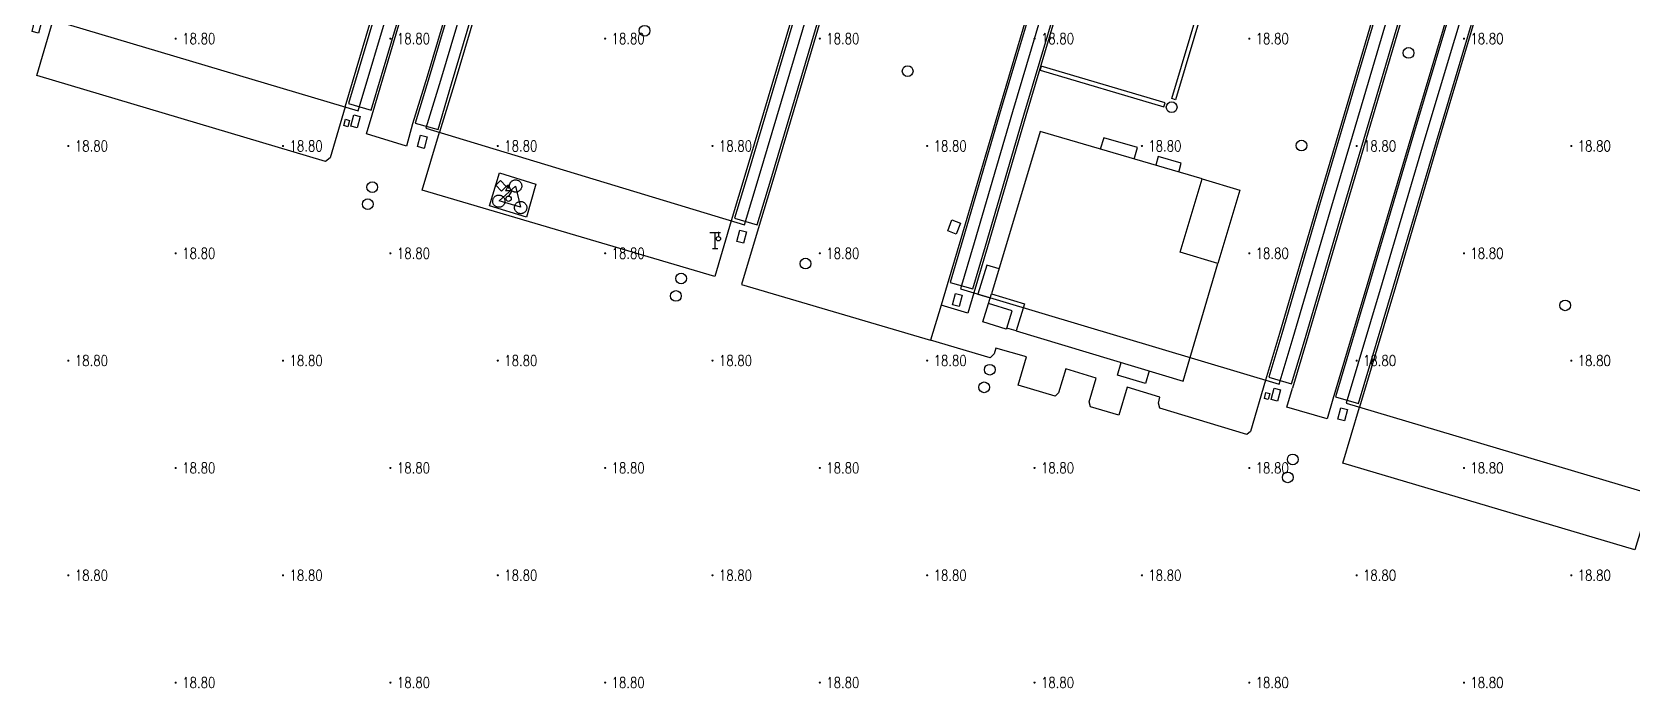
# Model space of a CAD drawing. Extents: x 404846 to 408477, y 3390929 to 3392894.
# Drawn here: x 406698 to 406847.1, y 3391493.9 to 3391555 of the extents above; entities that cross this region are included whole.
import ezdxf
from ezdxf.enums import TextEntityAlignment as Align

# ---------------------------------------------------------------- set-up
doc = ezdxf.new("R2010")
doc.units = 0
doc.header["$LTSCALE"] = 0.5
doc.header["$PDSIZE"] = 0.2
doc.layers.get('0').update_dxf_attribs({"linetype": 'CONTINUOUS'})
for name, color, linetype in [('3221', 6, 'CONTINUOUS'), ('DLDW', 11, 'CONTINUOUS'), ('DLSS', 4, 'CONTINUOUS'), ('DMTZ', 3, 'CONTINUOUS'), ('FZTZ', 7, 'CONTINUOUS'), ('GCD', 1, 'CONTINUOUS'), ('GXYZ', 2, 'CONTINUOUS'), ('JMD', 6, 'CONTINUOUS'), ('SXSS', 5, 'CONTINUOUS'), ('ZBTZ', 3, 'CONTINUOUS')]:
    doc.layers.add(name, color=color, linetype=linetype)
doc.styles.add('HZ', font='rs.shx', dxfattribs={"width": 0.8, "bigfont": 'hztxt.shx'})
doc.linetypes.add('10422', pattern='A,0.75,[150,AAA.SHX,S=0.5,R=0,X=0,Y=0.5],1.5,[177,AAA.SHX,S=1,R=0,X=0,Y=0.4],0.75', length=3)
doc.linetypes.add('1161', pattern='A,0,[149,AAA.SHX,S=0.15,R=0,X=0,Y=0],-1.6', length=1.6)

# ---------------------------------------------------------------- blocks, each defined once
blk = doc.blocks.new('gc063')
for p, q in [((-1, 3), (1, 3)), ((0, 0), (0, 3)), ((0.6, 3), (0.6, 2.2)), ((-0.5, 0), (0.5, 0))]:
    blk.add_line(p, q)
blk.add_circle((0.6, 1.8), 0.4)
blk.add_point((0.6, 3))
blk.add_point((0.6, 3))
blk = doc.blocks.new('GC200')
at = {"linetype": 'Continuous', "const_width": 0.2, "flags": 128}
blk.add_lwpolyline([(-0.1, 0, 1), (0.1, 0, 1)], format="xyb", close=True, dxfattribs=at)
blk = doc.blocks.new('gc188')
blk.add_circle((0, 0), 1)
blk = doc.blocks.new('gc132')
at = {"linetype": 'Continuous'}
for points in [[(0, 2.5), (-0.58, 1.5)], [(0.58, 1.5), (-0.58, 1.5)], [(0, 2.5), (-0.52, 2.2)], [(0, 2.5), (0, 1.9)], [(0.58, 1.5), (0, 0.5)]]:
    blk.add_lwpolyline(points, dxfattribs=at)
blk.add_circle((0, 0), 0.5, dxfattribs=at)

msp = doc.modelspace()

# ---------------------------------------------------------------- linework, layer by layer
at = {"layer": '3221', "color": 6}
for points in [[(406768.635, 3391660.584, 18.567), (406763.137, 3391642.026, 18.543), (406758.376, 3391625.947, 18.523), (406753.233, 3391608.557, 18.503), (406749.268, 3391595.147, 18.483), (406745.831, 3391583.583, 18.492), (406743.086, 3391574.286, 18.509), (406740.484, 3391565.524, 18.492), (406736.012, 3391550.474, 18.69), (406734.669, 3391546.05, 18.739), (406764.331, 3391537.044, 18.739), (406765.701, 3391541.556, 18.69), (406770.201, 3391556.696, 18.492), (406772.81, 3391565.484, 18.509), (406775.555, 3391574.778, 18.492), (406778.989, 3391586.336, 18.483), (406782.961, 3391599.766, 18.503), (406788.102, 3391617.151, 18.523), (406792.861, 3391633.222, 18.543), (406798.358, 3391651.778, 18.567)], [(406819.644, 3391649.903, 18.778), (406812.385, 3391625.449, 18.508), (406806.543, 3391605.761, 18.518), (406801.189, 3391587.628, 18.551), (406796.939, 3391573.348, 18.543), (406792.335, 3391557.763, 18.56), (406789.312, 3391547.561, 18.542), (406785.729, 3391535.351, 18.604), (406784.448, 3391531.068, 18.574), (406814.149, 3391522.187, 18.574), (406815.452, 3391526.545, 18.604), (406819.047, 3391538.793, 18.542), (406822.061, 3391548.969, 18.56), (406826.66, 3391564.535, 18.543), (406830.911, 3391578.818, 18.551), (406836.268, 3391596.963, 18.518), (406842.104, 3391616.629, 18.508), (406849.362, 3391641.082, 18.778)], [(406855.836, 3391640.042, 19.036), (406850.236, 3391621.193, 18.873), (406848.582, 3391615.626, 18.761), (406843.919, 3391599.899, 18.49), (406839.885, 3391586.152, 18.339), (406836.469, 3391574.555, 18.269), (406831.799, 3391558.769, 18.308), (406827.73, 3391545.118, 18.337), (406823.729, 3391531.629, 18.406), (406820.39, 3391520.417, 18.543), (406850.102, 3391511.571, 18.543), (406853.444, 3391522.797, 18.406), (406857.445, 3391536.282, 18.337), (406861.517, 3391549.945, 18.308), (406866.201, 3391565.778, 18.269), (406869.627, 3391577.408, 18.339), (406873.653, 3391591.13, 18.49), (406878.3, 3391606.805, 18.761), (406879.952, 3391612.363, 18.873), (406885.552, 3391631.213, 19.036)], [(406698.651, 3391556.506, 18.81), (406728.363, 3391547.664, 18.81), (406731.359, 3391557.73, 18.81)]]:
    msp.add_polyline3d(points, dxfattribs=at)
at = {"layer": 'DLDW', "linetype": 'Continuous', "elevation": 18.919, "flags": 128}
msp.add_lwpolyline([(406741.487, 3391539.275), (406743.007, 3391540.628), (406743.489, 3391538.678), (406741.487, 3391539.275)], close=True, dxfattribs=at)
at = {"layer": 'DMTZ', "linetype": '10422', "elevation": 19.363, "flags": 128}
for points in [[(406743.34, 3391541.125), (406743.38, 3391541.095), (406743.418, 3391541.062), (406743.452, 3391541.026), (406743.483, 3391540.987), (406743.51, 3391540.945), (406743.534, 3391540.901), (406743.553, 3391540.855), (406743.569, 3391540.808), (406743.581, 3391540.76), (406743.588, 3391540.71), (406743.591, 3391540.661), (406743.589, 3391540.611), (406743.583, 3391540.561), (406743.573, 3391540.512), (406743.559, 3391540.465), (406743.541, 3391540.418), (406743.518, 3391540.374), (406743.492, 3391540.331), (406743.462, 3391540.292), (406743.429, 3391540.254), (406743.393, 3391540.22), (406743.354, 3391540.189), (406743.312, 3391540.162), (406743.268, 3391540.138), (406743.222, 3391540.118), (406743.175, 3391540.103), (406743.127, 3391540.091), (406743.077, 3391540.084), (406743.028, 3391540.081), (406742.978, 3391540.083), (406742.928, 3391540.088), (406742.88, 3391540.099), (406742.832, 3391540.113), (406742.785, 3391540.131), (406742.741, 3391540.154), (406742.699, 3391540.18), (406742.659, 3391540.21), (406742.621, 3391540.243), (406742.587, 3391540.279), (406742.556, 3391540.318), (406742.529, 3391540.36), (406742.505, 3391540.404), (406742.485, 3391540.449), (406742.47, 3391540.497), (406742.458, 3391540.545), (406742.451, 3391540.594), (406742.448, 3391540.644), (406742.45, 3391540.694), (406742.456, 3391540.744), (406742.466, 3391540.792), (406742.48, 3391540.84), (406742.498, 3391540.886), (406742.521, 3391540.931), (406742.547, 3391540.973), (406742.577, 3391541.013), (406742.61, 3391541.05), (406742.646, 3391541.085), (406742.685, 3391541.116), (406742.727, 3391541.143), (406742.771, 3391541.167), (406742.816, 3391541.186), (406742.864, 3391541.202), (406742.912, 3391541.213), (406742.962, 3391541.221), (406743.011, 3391541.224), (406743.061, 3391541.222), (406743.111, 3391541.216), (406743.159, 3391541.206), (406743.207, 3391541.192), (406743.253, 3391541.174), (406743.298, 3391541.151), (406743.34, 3391541.125)], [(406741.775, 3391539.706), (406741.815, 3391539.676), (406741.853, 3391539.643), (406741.887, 3391539.607), (406741.918, 3391539.568), (406741.945, 3391539.526), (406741.969, 3391539.482), (406741.988, 3391539.437), (406742.004, 3391539.389), (406742.016, 3391539.341), (406742.023, 3391539.291), (406742.026, 3391539.242), (406742.024, 3391539.192), (406742.018, 3391539.142), (406742.008, 3391539.094), (406741.994, 3391539.046), (406741.976, 3391539), (406741.953, 3391538.955), (406741.927, 3391538.913), (406741.897, 3391538.873), (406741.864, 3391538.835), (406741.828, 3391538.801), (406741.789, 3391538.77), (406741.747, 3391538.743), (406741.703, 3391538.719), (406741.658, 3391538.7), (406741.61, 3391538.684), (406741.562, 3391538.672), (406741.512, 3391538.665), (406741.463, 3391538.662), (406741.413, 3391538.664), (406741.363, 3391538.67), (406741.315, 3391538.68), (406741.267, 3391538.694), (406741.221, 3391538.712), (406741.176, 3391538.735), (406741.134, 3391538.761), (406741.094, 3391538.791), (406741.056, 3391538.824), (406741.022, 3391538.86), (406740.991, 3391538.899), (406740.964, 3391538.941), (406740.94, 3391538.985), (406740.921, 3391539.03), (406740.905, 3391539.078), (406740.893, 3391539.126), (406740.886, 3391539.176), (406740.883, 3391539.225), (406740.885, 3391539.275), (406740.891, 3391539.325), (406740.901, 3391539.373), (406740.915, 3391539.421), (406740.933, 3391539.467), (406740.956, 3391539.512), (406740.982, 3391539.554), (406741.012, 3391539.594), (406741.045, 3391539.632), (406741.081, 3391539.666), (406741.12, 3391539.697), (406741.162, 3391539.724), (406741.206, 3391539.748), (406741.251, 3391539.767), (406741.299, 3391539.783), (406741.347, 3391539.795), (406741.397, 3391539.802), (406741.446, 3391539.805), (406741.496, 3391539.803), (406741.546, 3391539.797), (406741.594, 3391539.787), (406741.642, 3391539.773), (406741.689, 3391539.755), (406741.733, 3391539.732), (406741.775, 3391539.706)], [(406743.81, 3391539.11), (406743.85, 3391539.08), (406743.888, 3391539.047), (406743.922, 3391539.011), (406743.953, 3391538.972), (406743.98, 3391538.93), (406744.004, 3391538.886), (406744.023, 3391538.84), (406744.039, 3391538.793), (406744.051, 3391538.744), (406744.058, 3391538.695), (406744.061, 3391538.645), (406744.059, 3391538.596), (406744.053, 3391538.546), (406744.043, 3391538.497), (406744.029, 3391538.45), (406744.011, 3391538.403), (406743.988, 3391538.359), (406743.962, 3391538.316), (406743.932, 3391538.276), (406743.899, 3391538.239), (406743.863, 3391538.205), (406743.824, 3391538.174), (406743.782, 3391538.147), (406743.738, 3391538.123), (406743.693, 3391538.103), (406743.645, 3391538.088), (406743.597, 3391538.076), (406743.547, 3391538.069), (406743.498, 3391538.066), (406743.448, 3391538.067), (406743.398, 3391538.073), (406743.35, 3391538.083), (406743.302, 3391538.098), (406743.256, 3391538.116), (406743.211, 3391538.138), (406743.169, 3391538.165), (406743.129, 3391538.194), (406743.091, 3391538.228), (406743.057, 3391538.264), (406743.026, 3391538.303), (406742.999, 3391538.345), (406742.975, 3391538.388), (406742.956, 3391538.434), (406742.94, 3391538.481), (406742.928, 3391538.53), (406742.921, 3391538.579), (406742.918, 3391538.629), (406742.92, 3391538.679), (406742.926, 3391538.728), (406742.936, 3391538.777), (406742.95, 3391538.825), (406742.968, 3391538.871), (406742.991, 3391538.916), (406743.017, 3391538.958), (406743.047, 3391538.998), (406743.08, 3391539.035), (406743.116, 3391539.069), (406743.155, 3391539.1), (406743.197, 3391539.128), (406743.241, 3391539.151), (406743.286, 3391539.171), (406743.334, 3391539.187), (406743.382, 3391539.198), (406743.432, 3391539.205), (406743.481, 3391539.208), (406743.531, 3391539.207), (406743.581, 3391539.201), (406743.629, 3391539.191), (406743.677, 3391539.177), (406743.723, 3391539.158), (406743.768, 3391539.136), (406743.81, 3391539.11)]]:
    msp.add_lwpolyline(points, close=True, dxfattribs=at)
at = {"layer": 'FZTZ', "linetype": 'Continuous', "flags": 128}
for points, elevation in [([(406697.97, 3391555.046), (406698.247, 3391556.105), (406698.851, 3391555.947), (406698.574, 3391554.888), (406697.97, 3391555.046)], 19.601), ([(406727.006, 3391546.278), (406727.171, 3391546.868), (406727.558, 3391546.76), (406727.393, 3391546.17), (406727.006, 3391546.278)], 19.964), ([(406727.665, 3391546.228), (406727.942, 3391547.286), (406728.546, 3391547.128), (406728.269, 3391546.069), (406727.665, 3391546.228)], 19.581), ([(406733.886, 3391544.316), (406734.164, 3391545.374), (406734.768, 3391545.216), (406734.491, 3391544.157), (406733.886, 3391544.316)], 19.343), ([(406741.69, 3391540.18), (406741.163, 3391540.731), (406741.617, 3391541.166), (406742.145, 3391540.615), (406741.69, 3391540.18)], 20.932), ([(406763.641, 3391535.484), (406763.918, 3391536.542), (406764.523, 3391536.384), (406764.245, 3391535.325), (406763.641, 3391535.484)], 19.278), ([(406783.277, 3391536.467), (406783.659, 3391537.482), (406784.446, 3391537.186), (406784.064, 3391536.171), (406783.277, 3391536.467)], 20.378), ([(406783.727, 3391529.575), (406784.005, 3391530.634), (406784.609, 3391530.476), (406784.332, 3391529.417), (406783.727, 3391529.575)], 19.266), ([(406812.764, 3391520.857), (406812.919, 3391521.418), (406813.288, 3391521.316), (406813.133, 3391520.755), (406812.764, 3391520.857)], 19.88), ([(406813.401, 3391520.767), (406813.678, 3391521.825), (406814.283, 3391521.667), (406814.005, 3391520.608), (406813.401, 3391520.767)], 19.391), ([(406819.625, 3391518.929), (406819.903, 3391519.987), (406820.507, 3391519.829), (406820.23, 3391518.77), (406819.625, 3391518.929)], 19.424)]:
    msp.add_lwpolyline(points, close=True, dxfattribs=dict(at, elevation=elevation))
at = {"layer": 'JMD', "linetype": 'Continuous', "flags": 128}
for points, elevation in [([(406806.98, 3391541.313), (406791.869, 3391545.717), (406787.351, 3391530.595), (406790.434, 3391529.662), (406789.647, 3391527.14), (406805.213, 3391522.474), (406808.429, 3391533.429)], 33.568), ([(406800.631, 3391543.164), (406800.943, 3391544.235), (406797.798, 3391545.151), (406797.486, 3391544.08)], 23.309), ([(406804.791, 3391541.951), (406805.028, 3391542.765), (406802.882, 3391543.39), (406802.645, 3391542.577)], 30.857), ([(406788.053, 3391532.942), (406786.901, 3391533.286), (406786.086, 3391530.558), (406787.233, 3391530.215)], 23.396), ([(406789.647, 3391527.14), (406788.765, 3391527.416), (406789.268, 3391529.03), (406787.077, 3391529.714), (406787.351, 3391530.595)], 31.679), ([(406788.765, 3391527.416), (406788.73, 3391527.304), (406786.538, 3391527.988), (406787.077, 3391529.714)], 27.429), ([(406802.044, 3391523.424), (406801.69, 3391522.244), (406799.082, 3391523.026), (406799.435, 3391524.206)], 23.489)]:
    msp.add_lwpolyline(points, dxfattribs=dict(at, elevation=elevation))
at = {"layer": 'JMD', "linetype": 'Continuous', "elevation": 35.985, "flags": 128}
msp.add_lwpolyline([(406810.492, 3391540.252), (406808.429, 3391533.429), (406804.917, 3391534.491), (406806.98, 3391541.313), (406810.492, 3391540.252)], close=True, dxfattribs=at)
at = {"layer": 'SXSS', "linetype": 'Continuous', "elevation": 18.597, "flags": 128}
msp.add_lwpolyline([(406832.024, 3391641.583), (406829.645, 3391633.584), (406823.823, 3391613.903), (406816.246, 3391588.423), (406808.8, 3391563.164), (406804.5, 3391548.69), (406804.157, 3391548.792), (406808.456, 3391563.266), (406815.902, 3391588.525), (406823.479, 3391614.005), (406829.301, 3391633.686), (406831.681, 3391641.685)], dxfattribs=at)
at = {"layer": 'SXSS', "linetype": 'Continuous', "elevation": 18.552, "flags": 128}
msp.add_lwpolyline([(406803.528, 3391548.392), (406791.986, 3391551.817), (406791.875, 3391551.445), (406803.417, 3391548.019), (406803.528, 3391548.392)], close=True, dxfattribs=at)
at = {"layer": 'ZBTZ', "linetype": '1161', "flags": 128}
for points, elevation in [([(406727.139, 3391548.029), (406730.134, 3391558.094), (406734.586, 3391573.087), (406738.116, 3391585.027), (406742.463, 3391599.661), (406748.622, 3391620.405), (406755.618, 3391644.074), (406761.032, 3391662.368), (406763.243, 3391669.937), (406768.805, 3391688.733), (406771.874, 3391698.994), (406774.69, 3391708.606), (406777.02, 3391716.389), (406779.675, 3391725.331), (406783.625, 3391738.718), (406787.997, 3391753.458), (406792.729, 3391769.382), (406796.484, 3391782.122), (406800.336, 3391795.044), (406804.642, 3391809.655), (406811.975, 3391834.352)], 18.834), ([(406812.187, 3391834.289), (406804.853, 3391809.592), (406800.548, 3391794.981), (406796.696, 3391782.059), (406792.941, 3391769.319), (406788.208, 3391753.395), (406783.837, 3391738.655), (406779.887, 3391725.268), (406777.231, 3391716.326), (406774.901, 3391708.543), (406772.086, 3391698.931), (406769.016, 3391688.67), (406763.454, 3391669.874), (406761.24, 3391662.306), (406755.825, 3391644.013), (406748.83, 3391620.343), (406742.671, 3391599.599), (406738.324, 3391584.965), (406734.793, 3391573.026), (406730.341, 3391558.032), (406727.453, 3391548.325), (406729.55, 3391547.701), (406732.439, 3391557.409), (406736.891, 3391572.404), (406740.422, 3391584.344), (406744.768, 3391598.976), (406750.928, 3391619.722), (406757.924, 3391643.392), (406765.546, 3391669.257), (406771.106, 3391688.048), (406774.177, 3391698.312), (406776.992, 3391707.924), (406779.321, 3391715.703), (406781.978, 3391724.649), (406785.927, 3391738.037), (406790.298, 3391752.774), (406795.032, 3391768.7), (406798.786, 3391781.439), (406802.639, 3391794.362), (406806.944, 3391808.973), (406814.277, 3391833.669)], 18.839), ([(406729.644, 3391547.283), (406732.64, 3391557.349), (406737.092, 3391572.344), (406740.623, 3391584.284), (406744.969, 3391598.917), (406751.129, 3391619.662), (406758.125, 3391643.333), (406765.742, 3391669.199), (406771.302, 3391687.99), (406774.373, 3391698.254), (406777.189, 3391707.866), (406779.517, 3391715.644), (406782.174, 3391724.591), (406786.124, 3391737.979), (406790.495, 3391752.716), (406795.228, 3391768.642), (406798.983, 3391781.381), (406802.835, 3391794.304), (406807.141, 3391808.915), (406814.473, 3391833.611)], 18.843), ([(406767.585, 3391660.895), (406762.087, 3391642.337), (406757.326, 3391626.258), (406752.183, 3391608.868), (406748.218, 3391595.458), (406744.781, 3391583.894), (406742.036, 3391574.597), (406739.434, 3391565.836), (406734.963, 3391550.789), (406733.676, 3391546.504), (406735.789, 3391545.902), (406737.042, 3391550.165), (406741.515, 3391565.217), (406744.118, 3391573.981), (406746.863, 3391583.278), (406750.299, 3391594.841), (406754.265, 3391608.252), (406759.408, 3391625.642), (406764.169, 3391641.72), (406769.667, 3391660.278), (406776.696, 3391684.244), (406782.224, 3391702.898), (406788.593, 3391724.342), (406794.239, 3391743.378), (406799.593, 3391761.343), (406805.182, 3391780.22), (406811.439, 3391801.379), (406816.723, 3391819.306), (406819.652, 3391829.197)], 18.616), ([(406819.855, 3391829.136), (406816.926, 3391819.246), (406811.642, 3391801.319), (406805.385, 3391780.16), (406799.796, 3391761.283), (406794.442, 3391743.317), (406788.795, 3391724.282), (406782.427, 3391702.838), (406776.899, 3391684.185), (406769.957, 3391660.546), (406764.409, 3391641.649), (406759.647, 3391625.571), (406754.505, 3391608.181), (406750.539, 3391594.77), (406747.103, 3391583.207), (406744.358, 3391573.91), (406741.755, 3391565.146), (406737.282, 3391550.093), (406735.937, 3391545.665)], 18.648), ([(406870.471, 3391826.034), (406864.357, 3391805.415), (406860.565, 3391792.574), (406857.018, 3391780.644), (406851.161, 3391760.885), (406849.128, 3391753.991), (406845.885, 3391743.08), (406842.082, 3391730.261), (406838.522, 3391718.203), (406834.291, 3391704), (406829.462, 3391687.671), (406823.664, 3391668.132), (406818.411, 3391650.269), (406811.152, 3391625.815), (406805.31, 3391606.126), (406799.957, 3391587.994), (406795.707, 3391573.714), (406791.102, 3391558.128), (406788.079, 3391547.925), (406784.496, 3391535.716), (406783.216, 3391531.436)], 18.703), ([(406870.669, 3391825.975), (406864.555, 3391805.356), (406860.763, 3391792.516), (406857.216, 3391780.585), (406851.359, 3391760.826), (406849.326, 3391753.933), (406846.083, 3391743.021), (406842.279, 3391730.202), (406838.72, 3391718.144), (406834.489, 3391703.941), (406829.66, 3391687.612), (406823.862, 3391668.073), (406818.596, 3391650.214), (406811.338, 3391625.76), (406805.495, 3391606.071), (406800.142, 3391587.939), (406795.892, 3391573.659), (406791.287, 3391558.073), (406788.264, 3391547.87), (406784.681, 3391535.661), (406783.484, 3391531.659), (406785.596, 3391531.056), (406786.787, 3391535.038), (406790.371, 3391547.249), (406793.393, 3391557.45), (406797.997, 3391573.034), (406802.248, 3391587.314), (406807.601, 3391605.448), (406813.443, 3391625.135), (406820.704, 3391649.591), (406825.974, 3391667.448), (406831.771, 3391686.987), (406836.6, 3391703.314), (406840.831, 3391717.518), (406844.391, 3391729.578), (406848.194, 3391742.394), (406851.438, 3391753.308), (406853.47, 3391760.202), (406859.327, 3391779.958), (406862.875, 3391791.89), (406866.667, 3391804.731), (406872.781, 3391825.349)], 18.703), ([(406872.981, 3391825.29), (406866.867, 3391804.672), (406863.075, 3391791.831), (406859.527, 3391779.899), (406853.67, 3391760.143), (406851.638, 3391753.248), (406848.394, 3391742.335), (406844.591, 3391729.518), (406841.031, 3391717.459), (406836.8, 3391703.255), (406831.971, 3391686.928), (406826.174, 3391667.389), (406820.892, 3391649.533), (406813.633, 3391625.078), (406807.791, 3391605.391), (406802.437, 3391587.258), (406798.187, 3391572.978), (406793.583, 3391557.394), (406790.561, 3391547.193), (406786.977, 3391534.981), (406785.695, 3391530.695)], 18.703), ([(406847.109, 3391821.064), (406844.185, 3391811.192), (406838.902, 3391793.271), (406832.641, 3391772.095), (406827.043, 3391753.19), (406821.687, 3391735.217), (406816.044, 3391716.194), (406809.677, 3391694.754), (406804.161, 3391676.142), (406797.113, 3391652.144), (406791.636, 3391633.584), (406786.877, 3391617.513), (406781.736, 3391600.129), (406777.764, 3391586.699), (406774.33, 3391575.141), (406771.585, 3391565.847), (406768.976, 3391557.06), (406764.478, 3391541.923), (406763.109, 3391537.415)], 18.648), ([(406847.341, 3391820.995), (406844.417, 3391811.123), (406839.135, 3391793.202), (406832.873, 3391772.026), (406827.275, 3391753.121), (406821.92, 3391735.148), (406816.277, 3391716.125), (406809.91, 3391694.685), (406804.394, 3391676.073), (406797.35, 3391652.077), (406791.853, 3391633.52), (406787.093, 3391617.449), (406781.952, 3391600.065), (406777.981, 3391586.635), (406774.546, 3391575.077), (406771.802, 3391565.783), (406769.193, 3391556.995), (406764.694, 3391541.858), (406763.42, 3391537.663), (406765.506, 3391537.029), (406766.782, 3391541.231), (406771.282, 3391556.375), (406773.892, 3391565.164), (406776.636, 3391574.458), (406780.071, 3391586.016), (406784.043, 3391599.446), (406789.183, 3391616.831), (406793.942, 3391632.901), (406799.44, 3391651.458), (406806.505, 3391675.45), (406812.02, 3391694.058), (406818.387, 3391715.499), (406824.03, 3391734.52), (406829.386, 3391752.494), (406834.984, 3391771.401), (406841.246, 3391792.579), (406846.529, 3391810.499), (406849.452, 3391820.37)], 18.648), ([(406849.629, 3391820.318), (406846.705, 3391810.447), (406841.423, 3391792.526), (406835.161, 3391771.349), (406829.562, 3391752.441), (406824.207, 3391734.468), (406818.564, 3391715.447), (406812.197, 3391694.006), (406806.682, 3391675.398), (406799.628, 3391651.402), (406794.13, 3391632.846), (406789.371, 3391616.775), (406784.23, 3391599.391), (406780.258, 3391585.96), (406776.824, 3391574.403), (406774.079, 3391565.109), (406771.469, 3391556.319), (406766.969, 3391541.175), (406765.598, 3391536.659)], 18.648), ([(406900.175, 3391817.226), (406894.066, 3391796.623), (406890.271, 3391783.773), (406886.719, 3391771.826), (406880.872, 3391752.101), (406878.836, 3391745.196), (406875.585, 3391734.259), (406871.79, 3391721.469), (406868.226, 3391709.394), (406863.992, 3391695.184), (406859.168, 3391678.871), (406853.373, 3391659.34), (406848.095, 3391641.456), (406840.838, 3391617.005), (406835.002, 3391597.337), (406829.645, 3391579.193), (406825.394, 3391564.91), (406820.795, 3391549.343), (406817.78, 3391539.167), (406814.186, 3391526.921), (406812.883, 3391522.565)], 18.703), ([(406848.294, 3391641.399), (406841.035, 3391616.946), (406835.2, 3391597.279), (406829.843, 3391579.134), (406825.592, 3391564.852), (406820.992, 3391549.285), (406817.978, 3391539.109), (406814.383, 3391526.862), (406813.182, 3391522.846), (406815.306, 3391522.219), (406816.506, 3391526.233), (406820.101, 3391538.482), (406823.116, 3391548.657), (406827.714, 3391564.222), (406831.965, 3391578.505), (406837.323, 3391596.65), (406843.158, 3391616.316), (406850.416, 3391640.769), (406855.711, 3391658.648), (406861.506, 3391678.179), (406866.329, 3391694.49), (406870.563, 3391708.701), (406874.128, 3391720.777), (406877.922, 3391733.565), (406881.174, 3391744.504), (406883.21, 3391751.41), (406889.057, 3391771.132), (406892.609, 3391783.08), (406896.404, 3391795.932), (406902.513, 3391816.533)], 18.665), ([(406902.675, 3391816.485), (406896.566, 3391795.884), (406892.771, 3391783.032), (406889.219, 3391771.084), (406883.372, 3391751.362), (406881.336, 3391744.456), (406878.084, 3391733.517), (406874.29, 3391720.729), (406870.726, 3391708.653), (406866.492, 3391694.442), (406861.669, 3391678.131), (406855.873, 3391658.6), (406850.605, 3391640.713), (406843.347, 3391616.26), (406837.511, 3391596.595), (406832.154, 3391578.449), (406827.903, 3391564.166), (406823.304, 3391548.601), (406820.29, 3391538.427), (406816.695, 3391526.177), (406815.391, 3391521.815)], 18.703), ([(406767.391, 3391660.953), (406761.893, 3391642.394), (406757.132, 3391626.315), (406751.989, 3391608.925), (406748.024, 3391595.516), (406744.587, 3391583.952), (406741.842, 3391574.655), (406739.24, 3391565.893), (406734.769, 3391550.847), (406733.427, 3391546.427)], 18.554), ([(406854.603, 3391640.408), (406849.003, 3391621.559), (406847.348, 3391615.992), (406842.685, 3391600.263), (406838.651, 3391586.515), (406835.235, 3391574.919), (406830.566, 3391559.135), (406826.497, 3391545.484), (406822.495, 3391531.996), (406819.157, 3391520.784)], 18.536), ([(406854.766, 3391640.36), (406849.166, 3391621.511), (406847.511, 3391615.944), (406842.848, 3391600.215), (406838.814, 3391586.467), (406835.399, 3391574.871), (406830.729, 3391559.087), (406826.66, 3391545.436), (406822.658, 3391531.947), (406819.403, 3391521.013), (406821.533, 3391520.389), (406824.786, 3391531.315), (406828.788, 3391544.803), (406832.856, 3391558.455), (406837.527, 3391574.243), (406840.944, 3391585.841), (406844.977, 3391599.587), (406849.639, 3391615.312), (406851.293, 3391620.879), (406856.893, 3391639.728)], 18.536), ([(406857.076, 3391639.673), (406851.475, 3391620.825), (406849.821, 3391615.258), (406845.159, 3391599.533), (406841.126, 3391585.787), (406837.709, 3391574.189), (406833.039, 3391558.401), (406828.97, 3391544.749), (406824.968, 3391531.261), (406821.63, 3391520.048)], 18.536), ([(406727.139, 3391548.029), (406725.75, 3391543.272), (406725.324, 3391542.943), (406698.405, 3391550.95), (406699.936, 3391556.132)], 18.778), ([(406733.427, 3391546.427), (406732.848, 3391544.37), (406729.114, 3391545.521), (406729.644, 3391547.283)], 18.769), ([(406763.109, 3391537.415), (406761.569, 3391532.202), (406734.317, 3391540.275), (406735.937, 3391545.665)], 18.744), ([(406765.598, 3391536.659), (406764.059, 3391531.486), (406781.68, 3391526.287)], 18.755), ([(406785.695, 3391530.695), (406785.141, 3391528.808), (406782.655, 3391529.559), (406781.68, 3391526.287)], 18.596), ([(406783.216, 3391531.436), (406782.655, 3391529.559)], 18.661), ([(406803.032, 3391519.955), (406802.901, 3391520.403), (406803.042, 3391520.981), (406799.984, 3391521.898), (406799.217, 3391519.29), (406796.564, 3391520.087), (406796.459, 3391520.529), (406797.108, 3391522.756), (406794.275, 3391523.616), (406793.579, 3391521.364), (406793.28, 3391521.055), (406789.83, 3391522.1), (406790.594, 3391524.724), (406787.737, 3391525.532), (406787.61, 3391525.002), (406787.221, 3391524.635), (406781.68, 3391526.287)], 18.715), ([(406812.883, 3391522.565), (406811.487, 3391517.768), (406811.133, 3391517.487), (406803.032, 3391519.955)], 18.611), ([(406819.157, 3391520.784), (406818.626, 3391518.955), (406814.865, 3391520.04), (406815.391, 3391521.815)], 18.58), ([(406848.876, 3391511.936), (406847.274, 3391506.752), (406820.085, 3391514.831), (406821.63, 3391520.048)], 18.58)]:
    msp.add_lwpolyline(points, dxfattribs=dict(at, elevation=elevation))
at = {"layer": 'ZBTZ', "linetype": '1161', "elevation": 18.841, "flags": 128}
msp.add_lwpolyline([(406744.017, 3391537.743), (406740.586, 3391538.789), (406741.521, 3391541.862), (406744.91, 3391540.829), (406744.017, 3391537.743)], close=True, dxfattribs=at)

# ---------------------------------------------------------------- block references
at = {"layer": 'DLDW', "linetype": 'Continuous', "xscale": 0.5, "yscale": 0.5}
msp.add_blockref('gc132', (406742.367, 3391539.464), dxfattribs=at)
at = {"layer": 'DLSS', "linetype": 'Continuous', "xscale": 0.5, "yscale": 0.5}
msp.add_blockref('gc063', (406761.611, 3391534.83, 18.918), dxfattribs=at)
at = {"layer": 'GCD', "linetype": 'Continuous'}
ref = msp.add_blockref('GC200', (406711.358, 3391554.379, 18.8), dxfattribs=dict(at, xscale=0.5, yscale=0.5, zscale=0.5))
ref.add_attrib('height', '18.80', dxfattribs={"linetype": 'Continuous', "height": 1, "style": 'HZ', "width": 0.8}).set_placement((406711.958, 3391554.379, 18.8), align=Align.MIDDLE_LEFT)
ref = msp.add_blockref('GC200', (406731.358, 3391554.379, 18.8), dxfattribs=dict(at, xscale=0.5, yscale=0.5, zscale=0.5))
ref.add_attrib('height', '18.80', dxfattribs={"linetype": 'Continuous', "height": 1, "style": 'HZ', "width": 0.8}).set_placement((406731.958, 3391554.379, 18.8), align=Align.MIDDLE_LEFT)
ref = msp.add_blockref('GC200', (406751.358, 3391554.379, 18.8), dxfattribs=dict(at, xscale=0.5, yscale=0.5, zscale=0.5))
ref.add_attrib('height', '18.80', dxfattribs={"linetype": 'Continuous', "height": 1, "style": 'HZ', "width": 0.8}).set_placement((406751.958, 3391554.379, 18.8), align=Align.MIDDLE_LEFT)
ref = msp.add_blockref('GC200', (406771.358, 3391554.379, 18.8), dxfattribs=dict(at, xscale=0.5, yscale=0.5, zscale=0.5))
ref.add_attrib('height', '18.80', dxfattribs={"linetype": 'Continuous', "height": 1, "style": 'HZ', "width": 0.8}).set_placement((406771.958, 3391554.379, 18.8), align=Align.MIDDLE_LEFT)
ref = msp.add_blockref('GC200', (406791.358, 3391554.379, 18.8), dxfattribs=dict(at, xscale=0.5, yscale=0.5, zscale=0.5))
ref.add_attrib('height', '18.80', dxfattribs={"linetype": 'Continuous', "height": 1, "style": 'HZ', "width": 0.8}).set_placement((406791.958, 3391554.379, 18.8), align=Align.MIDDLE_LEFT)
ref = msp.add_blockref('GC200', (406811.358, 3391554.379, 18.8), dxfattribs=dict(at, xscale=0.5, yscale=0.5, zscale=0.5))
ref.add_attrib('height', '18.80', dxfattribs={"linetype": 'Continuous', "height": 1, "style": 'HZ', "width": 0.8}).set_placement((406811.958, 3391554.379, 18.8), align=Align.MIDDLE_LEFT)
ref = msp.add_blockref('GC200', (406831.358, 3391554.379, 18.8), dxfattribs=dict(at, xscale=0.5, yscale=0.5, zscale=0.5))
ref.add_attrib('height', '18.80', dxfattribs={"linetype": 'Continuous', "height": 1, "style": 'HZ', "width": 0.8}).set_placement((406831.958, 3391554.379, 18.8), align=Align.MIDDLE_LEFT)
ref = msp.add_blockref('GC200', (406701.358, 3391544.379, 18.8), dxfattribs=dict(at, xscale=0.5, yscale=0.5, zscale=0.5))
ref.add_attrib('height', '18.80', dxfattribs={"linetype": 'Continuous', "height": 1, "style": 'HZ', "width": 0.8}).set_placement((406701.958, 3391544.379, 18.8), align=Align.MIDDLE_LEFT)
ref = msp.add_blockref('GC200', (406721.358, 3391544.379, 18.8), dxfattribs=dict(at, xscale=0.5, yscale=0.5, zscale=0.5))
ref.add_attrib('height', '18.80', dxfattribs={"linetype": 'Continuous', "height": 1, "style": 'HZ', "width": 0.8}).set_placement((406721.958, 3391544.379, 18.8), align=Align.MIDDLE_LEFT)
ref = msp.add_blockref('GC200', (406741.358, 3391544.379, 18.8), dxfattribs=dict(at, xscale=0.5, yscale=0.5, zscale=0.5))
ref.add_attrib('height', '18.80', dxfattribs={"linetype": 'Continuous', "height": 1, "style": 'HZ', "width": 0.8}).set_placement((406741.958, 3391544.379, 18.8), align=Align.MIDDLE_LEFT)
ref = msp.add_blockref('GC200', (406761.358, 3391544.379, 18.8), dxfattribs=dict(at, xscale=0.5, yscale=0.5, zscale=0.5))
ref.add_attrib('height', '18.80', dxfattribs={"linetype": 'Continuous', "height": 1, "style": 'HZ', "width": 0.8}).set_placement((406761.958, 3391544.379, 18.8), align=Align.MIDDLE_LEFT)
ref = msp.add_blockref('GC200', (406781.358, 3391544.379, 18.8), dxfattribs=dict(at, xscale=0.5, yscale=0.5, zscale=0.5))
ref.add_attrib('height', '18.80', dxfattribs={"linetype": 'Continuous', "height": 1, "style": 'HZ', "width": 0.8}).set_placement((406781.958, 3391544.379, 18.8), align=Align.MIDDLE_LEFT)
ref = msp.add_blockref('GC200', (406801.358, 3391544.379, 18.8), dxfattribs=dict(at, xscale=0.5, yscale=0.5, zscale=0.5))
ref.add_attrib('height', '18.80', dxfattribs={"linetype": 'Continuous', "height": 1, "style": 'HZ', "width": 0.8}).set_placement((406801.958, 3391544.379, 18.8), align=Align.MIDDLE_LEFT)
ref = msp.add_blockref('GC200', (406821.358, 3391544.379, 18.8), dxfattribs=dict(at, xscale=0.5, yscale=0.5, zscale=0.5))
ref.add_attrib('height', '18.80', dxfattribs={"linetype": 'Continuous', "height": 1, "style": 'HZ', "width": 0.8}).set_placement((406821.958, 3391544.379, 18.8), align=Align.MIDDLE_LEFT)
ref = msp.add_blockref('GC200', (406841.358, 3391544.379, 18.8), dxfattribs=dict(at, xscale=0.5, yscale=0.5, zscale=0.5))
ref.add_attrib('height', '18.80', dxfattribs={"linetype": 'Continuous', "height": 1, "style": 'HZ', "width": 0.8}).set_placement((406841.958, 3391544.379, 18.8), align=Align.MIDDLE_LEFT)
ref = msp.add_blockref('GC200', (406711.358, 3391534.379, 18.8), dxfattribs=dict(at, xscale=0.5, yscale=0.5, zscale=0.5))
ref.add_attrib('height', '18.80', dxfattribs={"linetype": 'Continuous', "height": 1, "style": 'HZ', "width": 0.8}).set_placement((406711.958, 3391534.379, 18.8), align=Align.MIDDLE_LEFT)
ref = msp.add_blockref('GC200', (406731.358, 3391534.379, 18.8), dxfattribs=dict(at, xscale=0.5, yscale=0.5, zscale=0.5))
ref.add_attrib('height', '18.80', dxfattribs={"linetype": 'Continuous', "height": 1, "style": 'HZ', "width": 0.8}).set_placement((406731.958, 3391534.379, 18.8), align=Align.MIDDLE_LEFT)
ref = msp.add_blockref('GC200', (406751.358, 3391534.379, 18.8), dxfattribs=dict(at, xscale=0.5, yscale=0.5, zscale=0.5))
ref.add_attrib('height', '18.80', dxfattribs={"linetype": 'Continuous', "height": 1, "style": 'HZ', "width": 0.8}).set_placement((406751.958, 3391534.379, 18.8), align=Align.MIDDLE_LEFT)
ref = msp.add_blockref('GC200', (406771.358, 3391534.379, 18.8), dxfattribs=dict(at, xscale=0.5, yscale=0.5, zscale=0.5))
ref.add_attrib('height', '18.80', dxfattribs={"linetype": 'Continuous', "height": 1, "style": 'HZ', "width": 0.8}).set_placement((406771.958, 3391534.379, 18.8), align=Align.MIDDLE_LEFT)
ref = msp.add_blockref('GC200', (406811.358, 3391534.379, 18.8), dxfattribs=dict(at, xscale=0.5, yscale=0.5, zscale=0.5))
ref.add_attrib('height', '18.80', dxfattribs={"linetype": 'Continuous', "height": 1, "style": 'HZ', "width": 0.8}).set_placement((406811.958, 3391534.379, 18.8), align=Align.MIDDLE_LEFT)
ref = msp.add_blockref('GC200', (406831.358, 3391534.379, 18.8), dxfattribs=dict(at, xscale=0.5, yscale=0.5, zscale=0.5))
ref.add_attrib('height', '18.80', dxfattribs={"linetype": 'Continuous', "height": 1, "style": 'HZ', "width": 0.8}).set_placement((406831.958, 3391534.379, 18.8), align=Align.MIDDLE_LEFT)
ref = msp.add_blockref('GC200', (406701.358, 3391524.379, 18.8), dxfattribs=dict(at, xscale=0.5, yscale=0.5, zscale=0.5))
ref.add_attrib('height', '18.80', dxfattribs={"linetype": 'Continuous', "height": 1, "style": 'HZ', "width": 0.8}).set_placement((406701.958, 3391524.379, 18.8), align=Align.MIDDLE_LEFT)
ref = msp.add_blockref('GC200', (406721.358, 3391524.379, 18.8), dxfattribs=dict(at, xscale=0.5, yscale=0.5, zscale=0.5))
ref.add_attrib('height', '18.80', dxfattribs={"linetype": 'Continuous', "height": 1, "style": 'HZ', "width": 0.8}).set_placement((406721.958, 3391524.379, 18.8), align=Align.MIDDLE_LEFT)
ref = msp.add_blockref('GC200', (406741.358, 3391524.379, 18.8), dxfattribs=dict(at, xscale=0.5, yscale=0.5, zscale=0.5))
ref.add_attrib('height', '18.80', dxfattribs={"linetype": 'Continuous', "height": 1, "style": 'HZ', "width": 0.8}).set_placement((406741.958, 3391524.379, 18.8), align=Align.MIDDLE_LEFT)
ref = msp.add_blockref('GC200', (406761.358, 3391524.379, 18.8), dxfattribs=dict(at, xscale=0.5, yscale=0.5, zscale=0.5))
ref.add_attrib('height', '18.80', dxfattribs={"linetype": 'Continuous', "height": 1, "style": 'HZ', "width": 0.8}).set_placement((406761.958, 3391524.379, 18.8), align=Align.MIDDLE_LEFT)
ref = msp.add_blockref('GC200', (406781.358, 3391524.379, 18.8), dxfattribs=dict(at, xscale=0.5, yscale=0.5, zscale=0.5))
ref.add_attrib('height', '18.80', dxfattribs={"linetype": 'Continuous', "height": 1, "style": 'HZ', "width": 0.8}).set_placement((406781.958, 3391524.379, 18.8), align=Align.MIDDLE_LEFT)
ref = msp.add_blockref('GC200', (406821.358, 3391524.379, 18.8), dxfattribs=dict(at, xscale=0.5, yscale=0.5, zscale=0.5))
ref.add_attrib('height', '18.80', dxfattribs={"linetype": 'Continuous', "height": 1, "style": 'HZ', "width": 0.8}).set_placement((406821.958, 3391524.379, 18.8), align=Align.MIDDLE_LEFT)
ref = msp.add_blockref('GC200', (406841.358, 3391524.379, 18.8), dxfattribs=dict(at, xscale=0.5, yscale=0.5, zscale=0.5))
ref.add_attrib('height', '18.80', dxfattribs={"linetype": 'Continuous', "height": 1, "style": 'HZ', "width": 0.8}).set_placement((406841.958, 3391524.379, 18.8), align=Align.MIDDLE_LEFT)
ref = msp.add_blockref('GC200', (406711.358, 3391514.379, 18.8), dxfattribs=dict(at, xscale=0.5, yscale=0.5, zscale=0.5))
ref.add_attrib('height', '18.80', dxfattribs={"linetype": 'Continuous', "height": 1, "style": 'HZ', "width": 0.8}).set_placement((406711.958, 3391514.379, 18.8), align=Align.MIDDLE_LEFT)
ref = msp.add_blockref('GC200', (406731.358, 3391514.379, 18.8), dxfattribs=dict(at, xscale=0.5, yscale=0.5, zscale=0.5))
ref.add_attrib('height', '18.80', dxfattribs={"linetype": 'Continuous', "height": 1, "style": 'HZ', "width": 0.8}).set_placement((406731.958, 3391514.379, 18.8), align=Align.MIDDLE_LEFT)
ref = msp.add_blockref('GC200', (406751.358, 3391514.379, 18.8), dxfattribs=dict(at, xscale=0.5, yscale=0.5, zscale=0.5))
ref.add_attrib('height', '18.80', dxfattribs={"linetype": 'Continuous', "height": 1, "style": 'HZ', "width": 0.8}).set_placement((406751.958, 3391514.379, 18.8), align=Align.MIDDLE_LEFT)
ref = msp.add_blockref('GC200', (406771.358, 3391514.379, 18.8), dxfattribs=dict(at, xscale=0.5, yscale=0.5, zscale=0.5))
ref.add_attrib('height', '18.80', dxfattribs={"linetype": 'Continuous', "height": 1, "style": 'HZ', "width": 0.8}).set_placement((406771.958, 3391514.379, 18.8), align=Align.MIDDLE_LEFT)
ref = msp.add_blockref('GC200', (406791.358, 3391514.379, 18.8), dxfattribs=dict(at, xscale=0.5, yscale=0.5, zscale=0.5))
ref.add_attrib('height', '18.80', dxfattribs={"linetype": 'Continuous', "height": 1, "style": 'HZ', "width": 0.8}).set_placement((406791.958, 3391514.379, 18.8), align=Align.MIDDLE_LEFT)
ref = msp.add_blockref('GC200', (406811.358, 3391514.379, 18.8), dxfattribs=dict(at, xscale=0.5, yscale=0.5, zscale=0.5))
ref.add_attrib('height', '18.80', dxfattribs={"linetype": 'Continuous', "height": 1, "style": 'HZ', "width": 0.8}).set_placement((406811.958, 3391514.379, 18.8), align=Align.MIDDLE_LEFT)
ref = msp.add_blockref('GC200', (406831.358, 3391514.379, 18.8), dxfattribs=dict(at, xscale=0.5, yscale=0.5, zscale=0.5))
ref.add_attrib('height', '18.80', dxfattribs={"linetype": 'Continuous', "height": 1, "style": 'HZ', "width": 0.8}).set_placement((406831.958, 3391514.379, 18.8), align=Align.MIDDLE_LEFT)
ref = msp.add_blockref('GC200', (406701.358, 3391504.379, 18.8), dxfattribs=dict(at, xscale=0.5, yscale=0.5, zscale=0.5))
ref.add_attrib('height', '18.80', dxfattribs={"linetype": 'Continuous', "height": 1, "style": 'HZ', "width": 0.8}).set_placement((406701.958, 3391504.379, 18.8), align=Align.MIDDLE_LEFT)
ref = msp.add_blockref('GC200', (406721.358, 3391504.379, 18.8), dxfattribs=dict(at, xscale=0.5, yscale=0.5, zscale=0.5))
ref.add_attrib('height', '18.80', dxfattribs={"linetype": 'Continuous', "height": 1, "style": 'HZ', "width": 0.8}).set_placement((406721.958, 3391504.379, 18.8), align=Align.MIDDLE_LEFT)
ref = msp.add_blockref('GC200', (406741.358, 3391504.379, 18.8), dxfattribs=dict(at, xscale=0.5, yscale=0.5, zscale=0.5))
ref.add_attrib('height', '18.80', dxfattribs={"linetype": 'Continuous', "height": 1, "style": 'HZ', "width": 0.8}).set_placement((406741.958, 3391504.379, 18.8), align=Align.MIDDLE_LEFT)
ref = msp.add_blockref('GC200', (406761.358, 3391504.379, 18.8), dxfattribs=dict(at, xscale=0.5, yscale=0.5, zscale=0.5))
ref.add_attrib('height', '18.80', dxfattribs={"linetype": 'Continuous', "height": 1, "style": 'HZ', "width": 0.8}).set_placement((406761.958, 3391504.379, 18.8), align=Align.MIDDLE_LEFT)
ref = msp.add_blockref('GC200', (406781.358, 3391504.379, 18.8), dxfattribs=dict(at, xscale=0.5, yscale=0.5, zscale=0.5))
ref.add_attrib('height', '18.80', dxfattribs={"linetype": 'Continuous', "height": 1, "style": 'HZ', "width": 0.8}).set_placement((406781.958, 3391504.379, 18.8), align=Align.MIDDLE_LEFT)
ref = msp.add_blockref('GC200', (406801.358, 3391504.379, 18.8), dxfattribs=dict(at, xscale=0.5, yscale=0.5, zscale=0.5))
ref.add_attrib('height', '18.80', dxfattribs={"linetype": 'Continuous', "height": 1, "style": 'HZ', "width": 0.8}).set_placement((406801.958, 3391504.379, 18.8), align=Align.MIDDLE_LEFT)
ref = msp.add_blockref('GC200', (406821.358, 3391504.379, 18.8), dxfattribs=dict(at, xscale=0.5, yscale=0.5, zscale=0.5))
ref.add_attrib('height', '18.80', dxfattribs={"linetype": 'Continuous', "height": 1, "style": 'HZ', "width": 0.8}).set_placement((406821.958, 3391504.379, 18.8), align=Align.MIDDLE_LEFT)
ref = msp.add_blockref('GC200', (406841.358, 3391504.379, 18.8), dxfattribs=dict(at, xscale=0.5, yscale=0.5, zscale=0.5))
ref.add_attrib('height', '18.80', dxfattribs={"linetype": 'Continuous', "height": 1, "style": 'HZ', "width": 0.8}).set_placement((406841.958, 3391504.379, 18.8), align=Align.MIDDLE_LEFT)
ref = msp.add_blockref('GC200', (406711.358, 3391494.379, 18.8), dxfattribs=dict(at, xscale=0.5, yscale=0.5, zscale=0.5))
ref.add_attrib('height', '18.80', dxfattribs={"linetype": 'Continuous', "height": 1, "style": 'HZ', "width": 0.8}).set_placement((406711.958, 3391494.379, 18.8), align=Align.MIDDLE_LEFT)
ref = msp.add_blockref('GC200', (406731.358, 3391494.379, 18.8), dxfattribs=dict(at, xscale=0.5, yscale=0.5, zscale=0.5))
ref.add_attrib('height', '18.80', dxfattribs={"linetype": 'Continuous', "height": 1, "style": 'HZ', "width": 0.8}).set_placement((406731.958, 3391494.379, 18.8), align=Align.MIDDLE_LEFT)
ref = msp.add_blockref('GC200', (406751.358, 3391494.379, 18.8), dxfattribs=dict(at, xscale=0.5, yscale=0.5, zscale=0.5))
ref.add_attrib('height', '18.80', dxfattribs={"linetype": 'Continuous', "height": 1, "style": 'HZ', "width": 0.8}).set_placement((406751.958, 3391494.379, 18.8), align=Align.MIDDLE_LEFT)
ref = msp.add_blockref('GC200', (406771.358, 3391494.379, 18.8), dxfattribs=dict(at, xscale=0.5, yscale=0.5, zscale=0.5))
ref.add_attrib('height', '18.80', dxfattribs={"linetype": 'Continuous', "height": 1, "style": 'HZ', "width": 0.8}).set_placement((406771.958, 3391494.379, 18.8), align=Align.MIDDLE_LEFT)
ref = msp.add_blockref('GC200', (406791.358, 3391494.379, 18.8), dxfattribs=dict(at, xscale=0.5, yscale=0.5, zscale=0.5))
ref.add_attrib('height', '18.80', dxfattribs={"linetype": 'Continuous', "height": 1, "style": 'HZ', "width": 0.8}).set_placement((406791.958, 3391494.379, 18.8), align=Align.MIDDLE_LEFT)
ref = msp.add_blockref('GC200', (406811.358, 3391494.379, 18.8), dxfattribs=dict(at, xscale=0.5, yscale=0.5, zscale=0.5))
ref.add_attrib('height', '18.80', dxfattribs={"linetype": 'Continuous', "height": 1, "style": 'HZ', "width": 0.8}).set_placement((406811.958, 3391494.379, 18.8), align=Align.MIDDLE_LEFT)
ref = msp.add_blockref('GC200', (406831.358, 3391494.379, 18.8), dxfattribs=dict(at, xscale=0.5, yscale=0.5, zscale=0.5))
ref.add_attrib('height', '18.80', dxfattribs={"linetype": 'Continuous', "height": 1, "style": 'HZ', "width": 0.8}).set_placement((406831.958, 3391494.379, 18.8), align=Align.MIDDLE_LEFT)
at = {"layer": 'GXYZ', "linetype": 'Continuous', "xscale": 0.5, "yscale": 0.5}
for p in [(406755.032, 3391555.116, 18.627), (406826.2, 3391553.049, 18.821), (406779.538, 3391551.354, 18.438), (406804.132, 3391547.99, 18.531), (406816.226, 3391544.418, 18.791), (406729.666, 3391540.542, 18.766), (406729.245, 3391538.958, 18.766), (406770.023, 3391533.42, 18.724), (406758.435, 3391532.033, 18.772), (406757.952, 3391530.404, 18.79), (406840.79, 3391529.527, 18.476), (406787.188, 3391523.532, 18.733), (406786.668, 3391521.894, 18.646), (406815.415, 3391515.173, 18.658), (406814.944, 3391513.501, 18.65)]:
    msp.add_blockref('gc188', p, dxfattribs=at)

doc.saveas('drawing.dxf')
